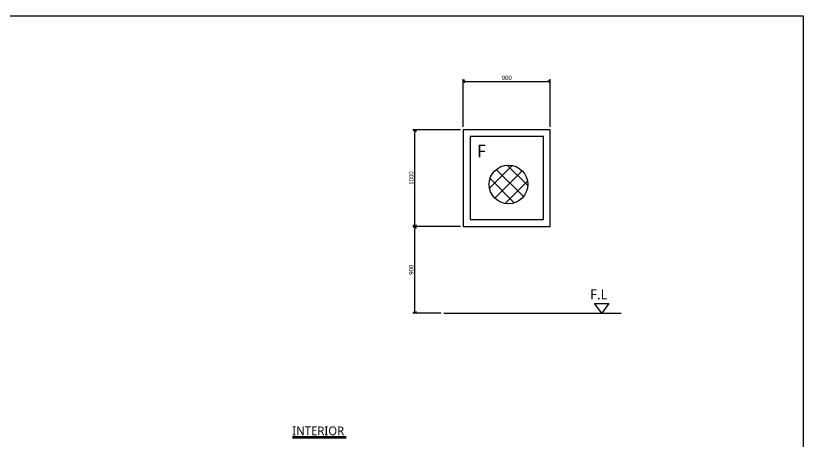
# Model space of a CAD drawing. Header units: millimetres. Extents: x 16974795 to 16976437, y -19668830 to -19667678.
# Drawn here: x 16975351 to 16976437, y -19668265 to -19667678 of the extents above; entities that cross this region are included whole.
import ezdxf
from ezdxf.enums import TextEntityAlignment as Align

# ---------------------------------------------------------------- set-up
doc = ezdxf.new("R2010")
doc.units = ezdxf.units.MM
doc.header["$LTSCALE"] = 1200
doc.header["$MEASUREMENT"] = 0
doc.header["$PDMODE"] = 1
doc.header["$PDSIZE"] = -10
doc.linetypes.add('CEN', pattern=[62, 60, -1, 0, -1])
doc.layers.get('0').update_dxf_attribs({"linetype": 'CONTINUOUS'})
doc.layers.get('DEFPOINTS').update_dxf_attribs({"color": 171, "linetype": 'CONTINUOUS'})
for name, color, linetype in [('#A_DIM&TEXT', 7, 'CONTINUOUS'), ('#A_SYMBOL', 7, 'CONTINUOUS'), ('0 @ 1', 7, 'CONTINUOUS'), ('center(창호)', 1, 'CEN'), ('hatch', 8, 'CONTINUOUS'), ('SYM', 7, 'CONTINUOUS'), ('TEX', 3, 'CONTINUOUS'), ('TEX-SYM', 3, 'CONTINUOUS'), ('WID', 4, 'CONTINUOUS')]:
    doc.layers.add(name, color=color, linetype=linetype)
doc.styles.add('AMOS', font='malgun_0.ttf')
doc.styles.get("Standard").update_dxf_attribs({"font": ''})
doc.styles.add('나눔고딕 Se', font='NanumGothic.ttf')
doc.styles.get('Standard').set_extended_font_data('휴먼둥근고딕')
doc.dimstyles.new('AMoS', dxfattribs={"dimscale": 3, "dimtxt": 3, "dimasz": 2.5, "dimexe": 2, "dimexo": 2, "dimgap": 1, "dimtad": 1, "dimtoh": 1, "dimdec": 1, "dimzin": 0, "dimdsep": 46, "dimtxsty": 'Standard', "dimblk": 'ARCHTICK', "dimcen": 1, "dimclrd": 150, "dimclre": 150, "dimadec": 0, "dimazin": 0, "dimtfac": 1, "dimtdec": 1, "dimtofl": 0, "dimtmove": 2, "dimatfit": 3, "dimfxl": 1, "dimtolj": 1, "dimtzin": 0, "dimarcsym": 0})

# ---------------------------------------------------------------- blocks, each defined once
blk = doc.blocks.new('_Open90')
at = {"color": 0, "linetype": 'ByBlock', "lineweight": -2}
for p, q in [((0, 0), (-1, 0)), ((-0.5, 0.5), (0, 0)), ((0, 0), (-0.5, -0.5))]:
    blk.add_line(p, q, dxfattribs=at)
blk = doc.blocks.new('*D122')
at = {"layer": '#A_DIM&TEXT', "lineweight": -2, "ltscale": 20, "transparency": 16777216}
for p, q in [((16975963.9, -19667835.5), (16975898.2, -19667835.5)), ((16975901.2, -19667964.9), (16975901.2, -19667839.5)), ((16975937.2, -19667968.9), (16975898.2, -19667968.9))]:
    blk.add_line(p, q, dxfattribs=at)
at = {"layer": 'DEFPOINTS', "color": 0, "ltscale": 20, "transparency": 16777216}
for p in [(16975901.2, -19667835.5), (16975967.9, -19667835.5), (16975941.2, -19667968.9)]:
    blk.add_point(p, dxfattribs=at)
at = {"layer": '#A_DIM&TEXT', "lineweight": -2, "ltscale": 20, "transparency": 16777216, "xscale": 4, "yscale": 4, "zscale": 4}
for p, rotation in [((16975901.2, -19667835.5), 90), ((16975901.2, -19667968.9), 270)]:
    blk.add_blockref('_Open90', p, dxfattribs=dict(at, rotation=rotation))
at = {"layer": '#A_DIM&TEXT', "color": 0, "ltscale": 20, "transparency": 16777216, "insert": (16975896.2, -19667902.2), "char_height": 6, "attachment_point": 5, "rotation": 90}
blk.add_mtext('\\A1;1000', dxfattribs=at)
blk = doc.blocks.new('*D123')
at = {"layer": '#A_DIM&TEXT', "lineweight": -2, "ltscale": 20, "transparency": 16777216}
for p, q in [((16975967.9, -19667831.5), (16975967.9, -19667765.9)), ((16975971.9, -19667768.9), (16976083.9, -19667768.9)), ((16976087.9, -19667831.5), (16976087.9, -19667765.9))]:
    blk.add_line(p, q, dxfattribs=at)
at = {"layer": 'DEFPOINTS', "color": 0, "ltscale": 20, "transparency": 16777216}
for p in [(16976087.9, -19667768.9), (16975967.9, -19667835.5), (16976087.9, -19667835.5)]:
    blk.add_point(p, dxfattribs=at)
at = {"layer": '#A_DIM&TEXT', "lineweight": -2, "ltscale": 20, "transparency": 16777216, "xscale": 4, "yscale": 4, "zscale": 4, "rotation": 180}
blk.add_blockref('_Open90', (16975967.9, -19667768.9), dxfattribs=at)
at = {"layer": '#A_DIM&TEXT', "lineweight": -2, "ltscale": 20, "transparency": 16777216, "xscale": 4, "yscale": 4, "zscale": 4}
blk.add_blockref('_Open90', (16976087.9, -19667768.9), dxfattribs=at)
at = {"layer": '#A_DIM&TEXT', "color": 0, "ltscale": 20, "transparency": 16777216, "insert": (16976027.9, -19667763.9), "char_height": 6, "attachment_point": 5}
blk.add_mtext('\\A1;900', dxfattribs=at)
blk = doc.blocks.new('*D124')
at = {"layer": '#A_DIM&TEXT', "lineweight": -2, "ltscale": 20, "transparency": 16777216}
for p, q in [((16975963.9, -19667968.9), (16975898.2, -19667968.9)), ((16975901.2, -19668084.9), (16975901.2, -19667972.9)), ((16975937.2, -19668088.9), (16975898.2, -19668088.9))]:
    blk.add_line(p, q, dxfattribs=at)
at = {"layer": 'DEFPOINTS', "color": 0, "ltscale": 20, "transparency": 16777216}
for p in [(16975901.2, -19667968.9), (16975967.9, -19667968.9), (16975941.2, -19668088.9)]:
    blk.add_point(p, dxfattribs=at)
at = {"layer": '#A_DIM&TEXT', "lineweight": -2, "ltscale": 20, "transparency": 16777216, "xscale": 4, "yscale": 4, "zscale": 4}
for p, rotation in [((16975901.2, -19667968.9), 90), ((16975901.2, -19668088.9), 270)]:
    blk.add_blockref('_Open90', p, dxfattribs=dict(at, rotation=rotation))
at = {"layer": '#A_DIM&TEXT', "color": 0, "ltscale": 20, "transparency": 16777216, "insert": (16975896.2, -19668028.9), "char_height": 6, "attachment_point": 5, "rotation": 90}
blk.add_mtext('\\A1;900', dxfattribs=at)
blk = doc.blocks.new('*U64')
at = {"layer": '#A_SYMBOL', "color": 4, "ltscale": 10}
blk.add_line((0, 0), (73.9, 0), dxfattribs=at)
at = {"layer": '#A_SYMBOL', "color": 160, "ltscale": 10}
blk.add_line((0, -2), (73.9, -2), dxfattribs=at)
at = {"layer": '#A_DIM&TEXT', "style": 'AMOS'}
blk.add_text('INTERIOR', height=12, dxfattribs=at).set_placement((-0.4, -2), align=Align.BOTTOM_LEFT)

msp = doc.modelspace()

# ---------------------------------------------------------------- hatches: boundary and pattern name
at = {"layer": 'hatch'}
h = msp.add_hatch(dxfattribs=at)
h.set_pattern_fill('_USER', color=252, scale=15, angle=45, double=1, pattern_type=0)
h.set_pattern_definition([(45, (14622321.355, -17009428.226), (-10.60660172, 10.60660172), []), (135, (14622321.355, -17009428.226), (-10.60660172, -10.60660172), [])])
edge = h.paths.add_edge_path()
edge.add_arc((16976030.2615, -19667911.0302), 26.6667, 0, 360)

# ---------------------------------------------------------------- linework, layer by layer
at = {"layer": 'center(창호)', "ltscale": 1000}
msp.add_line((16975941.2067, -19668088.8804), (16976185.54, -19668088.8804), dxfattribs=at)
at = {"layer": 'DEFPOINTS', "ltscale": 1000}
msp.add_lwpolyline([(16974794.7797, -19667678.2612), (16976436.7797, -19667678.2612), (16976436.7797, -19668830.2612), (16974794.7797, -19668830.2612)], close=True, dxfattribs=at)
at = {"layer": 'hatch', "color": 252}
msp.add_circle((16976030.2615, -19667911.0302), 26.6667, dxfattribs=at)
at = {"layer": 'SYM'}
msp.add_lwpolyline([(16976148.8733, -19668075.547), (16976168.8733, -19668075.547), (16976158.8733, -19668088.8804), (16976148.8733, -19668075.547)], dxfattribs=at)
at = {"layer": 'WID'}
for points in [[(16975967.8733, -19667968.88), (16976087.8733, -19667968.88), (16976087.8733, -19667835.5467), (16975967.8733, -19667835.5467)], [(16975977.2067, -19667959.5467), (16976078.54, -19667959.5467), (16976078.54, -19667844.88), (16975977.2067, -19667844.88)]]:
    msp.add_lwpolyline(points, close=True, dxfattribs=at)

# ---------------------------------------------------------------- block references
at = {"layer": '0 @ 1'}
msp.add_blockref('*U64', (16975732.5505, -19668258.7025), dxfattribs=at)

# ---------------------------------------------------------------- texts
at = {"layer": 'TEX', "style": '나눔고딕 Se'}
msp.add_text('F.L', height=14, dxfattribs=at).set_placement((16976142.8903, -19668069.7118))
at = {"layer": 'TEX-SYM', "style": '나눔고딕 Se'}
msp.add_text('F', height=17.3333, dxfattribs=at).set_placement((16975992.9328, -19667864.9778), align=Align.MIDDLE_CENTER)

# ---------------------------------------------------------------- dimensions: what is measured, and where the dimension line sits
at = {"layer": '#A_DIM&TEXT', "ltscale": 20}
dim = msp.add_linear_dim(base=(16976087.8733, -19667768.88), p1=(16975967.8733, -19667835.5467), p2=(16976087.8733, -19667835.5467), dimstyle='AMoS', override={"dimscale": 2, "dimasz": 2, "dimexe": 1.5, "dimdec": 2, "dimlfac": 7.5, "dimzin": 9, "dimblk": 'Open90', "dimcen": 0, "dimclrd": 256, "dimclre": 256, "dimtdec": 2, "dimtix": 1}, dxfattribs=at)
dim.commit()
dim.dimension.update_dxf_attribs({"geometry": '*D123', "text_midpoint": (16976027.8733, -19667763.88)})
for base, p1, p2, picture, middle in [((16975901.2067, -19667835.5467), (16975941.2067, -19667968.88), (16975967.8733, -19667835.5467), '*D122', (16975896.2067, -19667902.2134)), ((16975901.2067, -19667968.88), (16975941.2067, -19668088.8804), (16975967.8733, -19667968.88), '*D124', (16975896.2067, -19668028.8802))]:
    dim = msp.add_linear_dim(base=base, p1=p1, p2=p2, angle=90, dimstyle='AMoS', override={"dimscale": 2, "dimasz": 2, "dimexe": 1.5, "dimdec": 2, "dimlfac": 7.5, "dimzin": 9, "dimblk": 'Open90', "dimcen": 0, "dimclrd": 256, "dimclre": 256, "dimtdec": 2, "dimtix": 1}, dxfattribs=at)
    dim.commit()
    dim.dimension.update_dxf_attribs({"geometry": picture, "text_midpoint": middle})

doc.saveas('drawing.dxf')
